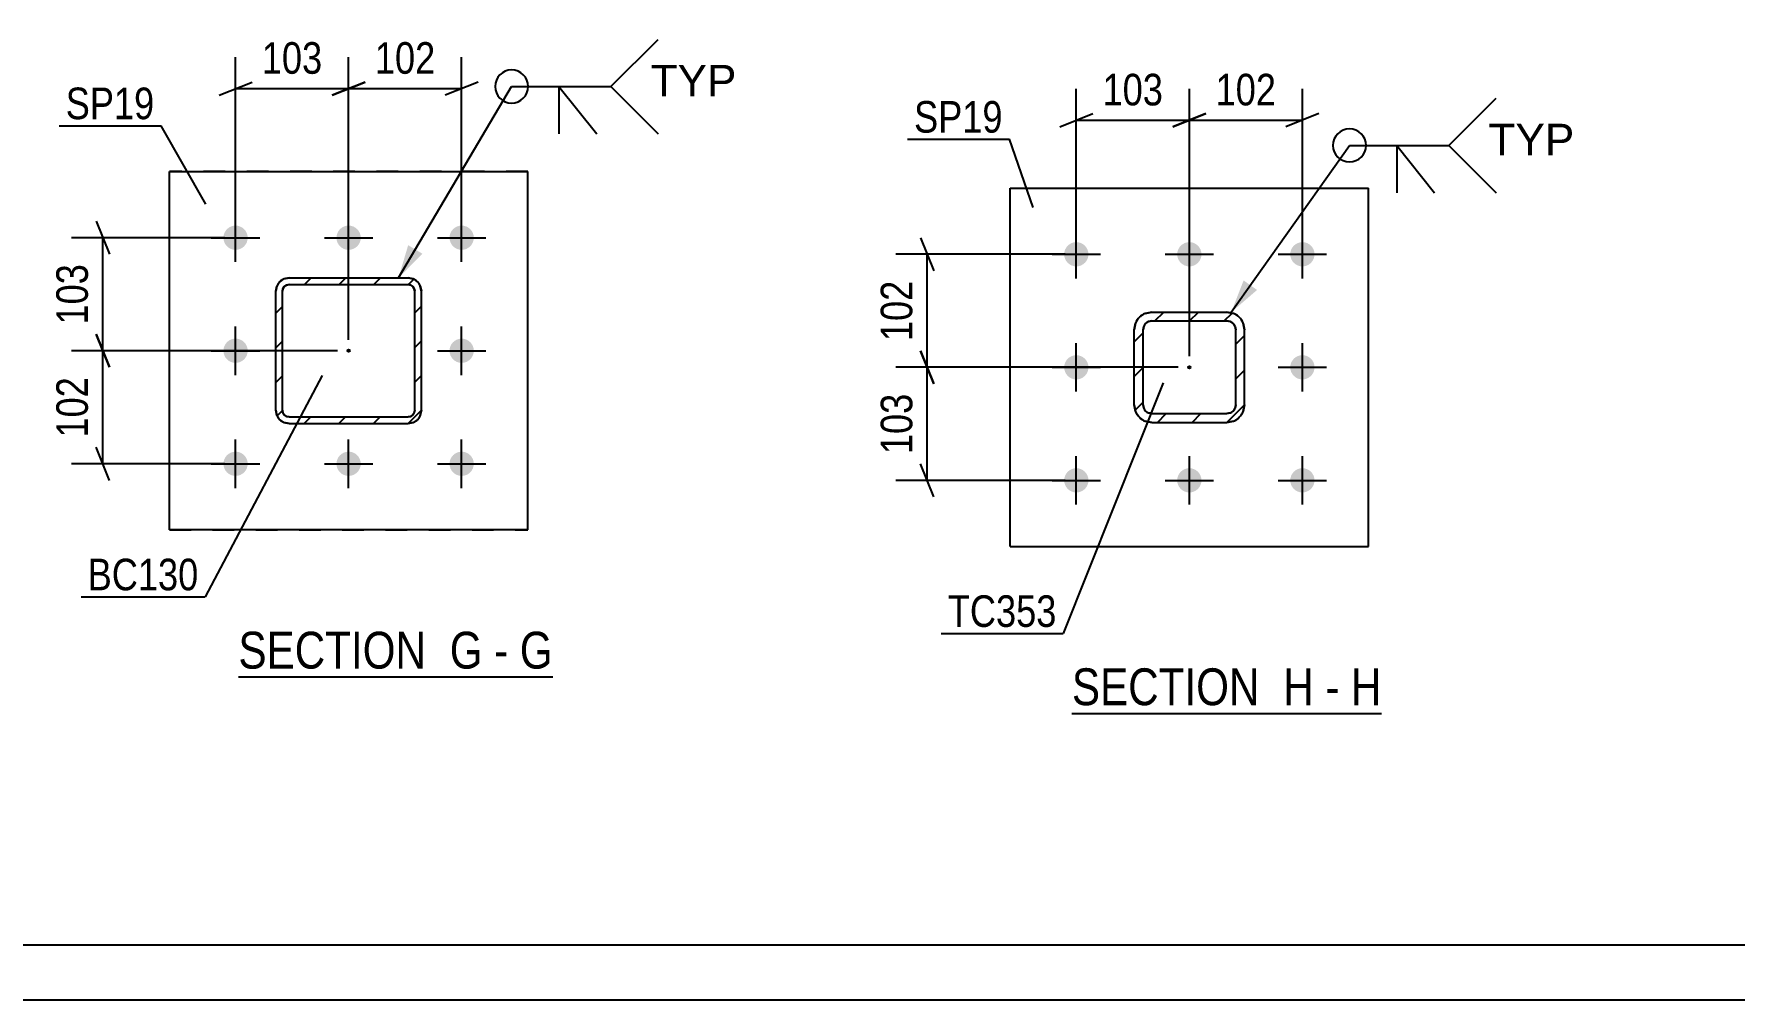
# Model space of a CAD drawing. Header units: millimetres. Extents: x -76 to 765, y -395 to 199.
# Drawn here: x 137.3 to 291.4, y -395 to -307.4 of the extents above; entities that cross this region are included whole.
import ezdxf

# ---------------------------------------------------------------- set-up
doc = ezdxf.new("R2010")
doc.units = ezdxf.units.MM
doc.linetypes.add('DXK_LINE_DOT2', pattern=[3.9198, 1.9599, -1.9599])
doc.linetypes.add('DXK_LINE_DOT3', pattern=[5.9187, 2.979, -0.9799, 0.9799, -0.9799])
doc.styles.add('Arial', font='ARIAL.TTF', dxfattribs={"height": 0.2})
doc.styles.add('Arial Narrow', font='ARIALN.TTF', dxfattribs={"height": 0.2})

# ---------------------------------------------------------------- blocks, each defined once
blk = doc.blocks.new('Unknown-761551795-1132')
at = {"color": 5, "linetype": 'Continuous'}
for p, q in [((-71.05, -390), (759.95, -390)), ((-76.05, -395), (764.95, -395))]:
    blk.add_line(p, q, dxfattribs=at)
blk = doc.blocks.new('Unknown-761551795-12 - 6754')
at = {"color": 6, "linetype": 'Continuous'}
blk.add_line((155.81, -365.7), (184.31, -365.7), dxfattribs=at)
at = {"color": 0, "linetype": 'Continuous'}
for points in [[(173.92, -364.95), (173.92, -361.45), (155.81, -361.45), (155.81, -364.95)], [(177.95, -364.95), (177.95, -361.45), (174.97, -361.45), (174.97, -364.95)], [(180.27, -364.95), (180.27, -361.45), (179, -361.45), (179, -364.95)], [(184.31, -364.95), (184.31, -361.45), (181.32, -361.45), (181.32, -364.95)]]:
    blk.add_wipeout(points, dxfattribs=at)
at = {"color": 7, "linetype": 'Continuous', "style": 'Arial Narrow'}
for s, p in [('SECTION ', (155.81, -364.95)), ('G', (174.97, -364.95)), ('G', (181.32, -364.95)), ('-', (179, -364.95))]:
    blk.add_text(s, height=3.34, dxfattribs=at).set_placement(p)
blk = doc.blocks.new('Unknown-761551795-14 - 6543')
at = {"color": 6, "linetype": 'Continuous'}
blk.add_line((231.38, -369.02), (259.45, -369.02), dxfattribs=at)
at = {"color": 0, "linetype": 'Continuous'}
for points in [[(249.49, -368.27), (249.49, -364.77), (231.38, -364.77), (231.38, -368.27)], [(253.31, -368.27), (253.31, -364.77), (250.54, -364.77), (250.54, -368.27)], [(255.63, -368.27), (255.63, -364.77), (254.36, -364.77), (254.36, -368.27)], [(259.45, -368.27), (259.45, -364.77), (256.68, -364.77), (256.68, -368.27)]]:
    blk.add_wipeout(points, dxfattribs=at)
at = {"color": 7, "linetype": 'Continuous', "style": 'Arial Narrow'}
for s, p in [('SECTION ', (231.38, -368.27)), ('H', (250.54, -368.27)), ('H', (256.68, -368.27)), ('-', (254.36, -368.27))]:
    blk.add_text(s, height=3.34, dxfattribs=at).set_placement(p)
blk = doc.blocks.new('Bolt-761551795-6759 - 6754')
at = {"linetype": 'Continuous'}
for points in [[(155.55, -324.78, -1), (155.55, -326.98, -1)], [(165.8, -324.78, -1), (165.8, -326.98, -1)], [(176.05, -324.78, -1), (176.05, -326.98, -1)], [(155.55, -335.03, -1), (155.55, -337.23, -1)], [(176.05, -335.03, -1), (176.05, -337.23, -1)], [(155.55, -345.28, -1), (155.55, -347.48, -1)], [(165.8, -345.28, -1), (165.8, -347.48, -1)], [(176.05, -345.28, -1), (176.05, -347.48, -1)]]:
    blk.add_hatch(color=1, dxfattribs=at).paths.add_polyline_path(points)
at = {"color": 1, "linetype": 'Continuous'}
for p, q in [((155.55, -328.08), (155.55, -323.68)), ((165.8, -328.08), (165.8, -323.68)), ((176.05, -328.08), (176.05, -323.68)), ((153.35, -325.88), (157.75, -325.88)), ((163.6, -325.88), (168, -325.88)), ((173.85, -325.88), (178.25, -325.88)), ((155.55, -338.33), (155.55, -333.93)), ((176.05, -338.33), (176.05, -333.93)), ((153.35, -336.13), (157.75, -336.13)), ((173.85, -336.13), (178.25, -336.13)), ((155.55, -348.58), (155.55, -344.18)), ((165.8, -348.58), (165.8, -344.18)), ((176.05, -348.58), (176.05, -344.18)), ((153.35, -346.38), (157.75, -346.38)), ((163.6, -346.38), (168, -346.38)), ((173.85, -346.38), (178.25, -346.38))]:
    blk.add_line(p, q, dxfattribs=at)
blk = doc.blocks.new('Part-761551795-6802 - 6754')
at = {"color": 2, "linetype": 'Continuous'}
for p, q in [((149.55, -352.38), (149.55, -319.88)), ((149.55, -319.88), (182.05, -319.88)), ((182.05, -352.38), (182.05, -319.88)), ((182.05, -352.38), (149.55, -352.38))]:
    blk.add_line(p, q, dxfattribs=at)
at = {"color": 7, "linetype": 'DXK_LINE_DOT2'}
for p, q in [((182.05, -319.88), (149.55, -319.88)), ((149.55, -352.38), (182.05, -352.38))]:
    blk.add_line(p, q, dxfattribs=at)
blk = doc.blocks.new('Part-761551795-6835 - 6754')
at = {"linetype": 'Continuous'}
h = blk.add_hatch(dxfattribs=at)
h.set_pattern_fill('', scale=0.7, style=0, pattern_type=0)
h.set_pattern_definition([(45, (171.1957, -342.7287), (-1.57154, 1.57154), [])])
h.paths.add_polyline_path([(160.4, -342.73), (171.2, -342.73), (171.65, -342.64), (172.04, -342.38), (172.3, -341.99), (172.4, -341.53), (172.4, -330.73), (172.3, -330.27), (172.04, -329.88), (171.65, -329.62), (171.2, -329.53), (160.4, -329.53), (159.94, -329.62), (159.55, -329.88), (159.29, -330.27), (159.2, -330.73), (159.2, -341.53), (159.29, -341.99), (159.55, -342.38), (159.94, -342.64)])
h.paths.add_polyline_path([(159.84, -341.76), (159.8, -341.53), (159.8, -330.73), (159.84, -330.5), (159.97, -330.3), (160.17, -330.17), (160.4, -330.13), (171.2, -330.13), (171.43, -330.17), (171.62, -330.3), (171.75, -330.5), (171.8, -330.73), (171.8, -341.53), (171.75, -341.76), (171.62, -341.95), (171.43, -342.08), (171.2, -342.13), (160.4, -342.13), (160.17, -342.08), (159.97, -341.95)])
blk.add_hatch(color=30, dxfattribs=at).paths.add_polyline_path([(165.8, -336.23, -1), (165.8, -336.03, -1)])
at = {"color": 7, "linetype": 'DXK_LINE_DOT2'}
for p, q in [((159.94, -329.62), (160.4, -329.53)), ((160.4, -329.53), (171.2, -329.53)), ((171.2, -329.53), (171.65, -329.62)), ((159.2, -330.73), (159.29, -330.27)), ((159.2, -341.53), (159.2, -330.73)), ((159.84, -330.5), (159.8, -330.73)), ((159.8, -341.53), (159.8, -330.73)), ((159.97, -330.3), (159.84, -330.5)), ((160.17, -330.17), (159.97, -330.3)), ((160.4, -330.13), (160.17, -330.17)), ((160.4, -330.13), (171.2, -330.13)), ((171.43, -330.17), (171.2, -330.13)), ((171.62, -330.3), (171.43, -330.17)), ((171.75, -330.5), (171.62, -330.3)), ((171.8, -330.73), (171.75, -330.5)), ((171.8, -341.53), (171.8, -330.73)), ((172.3, -330.27), (172.4, -330.73)), ((172.4, -341.53), (172.4, -330.73)), ((159.29, -341.99), (159.2, -341.53)), ((159.8, -341.53), (159.84, -341.76)), ((159.84, -341.76), (159.97, -341.95)), ((159.97, -341.95), (160.17, -342.08)), ((160.17, -342.08), (160.4, -342.13)), ((160.4, -342.13), (171.2, -342.13)), ((171.2, -342.13), (171.43, -342.08)), ((171.43, -342.08), (171.62, -341.95)), ((171.62, -341.95), (171.75, -341.76)), ((171.75, -341.76), (171.8, -341.53)), ((172.4, -341.53), (172.3, -341.99)), ((160.4, -342.73), (159.94, -342.64)), ((160.4, -342.73), (171.2, -342.73)), ((171.65, -342.64), (171.2, -342.73))]:
    blk.add_line(p, q, dxfattribs=at)
at = {"color": 2, "linetype": 'Continuous'}
for p, q in [((160.4, -329.53), (159.94, -329.62)), ((160.4, -329.53), (160.4, -329.53)), ((160.4, -329.53), (171.2, -329.53)), ((171.2, -329.53), (171.2, -329.53)), ((171.65, -329.62), (171.2, -329.53)), ((159.29, -330.27), (159.2, -330.73)), ((159.2, -330.73), (159.2, -330.73)), ((159.2, -341.53), (159.2, -330.73)), ((159.8, -330.73), (159.84, -330.5)), ((159.8, -330.73), (159.8, -330.73)), ((159.8, -341.53), (159.8, -330.73)), ((159.84, -330.5), (159.97, -330.3)), ((159.97, -330.3), (160.17, -330.17)), ((160.17, -330.17), (160.4, -330.13)), ((160.4, -330.13), (160.4, -330.13)), ((160.4, -330.13), (171.2, -330.13)), ((171.2, -330.13), (171.2, -330.13)), ((171.2, -330.13), (171.43, -330.17)), ((171.43, -330.17), (171.62, -330.3)), ((171.62, -330.3), (171.75, -330.5)), ((171.75, -330.5), (171.8, -330.73)), ((171.8, -330.73), (171.8, -330.73)), ((171.8, -341.53), (171.8, -330.73)), ((172.4, -330.73), (172.3, -330.27)), ((172.4, -330.73), (172.4, -330.73)), ((172.4, -341.53), (172.4, -330.73)), ((159.2, -341.53), (159.2, -341.53)), ((159.2, -341.53), (159.29, -341.99)), ((159.8, -341.53), (159.8, -341.53)), ((159.84, -341.76), (159.8, -341.53)), ((159.97, -341.95), (159.84, -341.76)), ((160.17, -342.08), (159.97, -341.95)), ((160.4, -342.13), (160.17, -342.08)), ((160.4, -342.13), (160.4, -342.13)), ((160.4, -342.13), (171.2, -342.13)), ((171.43, -342.08), (171.2, -342.13)), ((171.2, -342.13), (171.2, -342.13)), ((171.62, -341.95), (171.43, -342.08)), ((171.75, -341.76), (171.62, -341.95)), ((171.8, -341.53), (171.75, -341.76)), ((171.8, -341.53), (171.8, -341.53)), ((172.3, -341.99), (172.4, -341.53)), ((172.4, -341.53), (172.4, -341.53)), ((159.94, -342.64), (160.4, -342.73)), ((160.4, -342.73), (160.4, -342.73)), ((160.4, -342.73), (171.2, -342.73)), ((171.2, -342.73), (171.65, -342.64)), ((171.2, -342.73), (171.2, -342.73))]:
    blk.add_line(p, q, dxfattribs=at)
at = {"color": 7, "linetype": 'DXK_LINE_DOT3'}
blk.add_line((165.8, -336.13), (165.8, -336.13), dxfattribs=at)
at = {"color": 30, "linetype": 'DXK_LINE_DOT3'}
blk.add_line((165.8, -336.13), (165.8, -336.13), dxfattribs=at)
at = {"color": 30, "linetype": 'Continuous'}
blk.add_circle((165.8, -336.13), 0.1, dxfattribs=at)
at = {"color": 7, "linetype": 'DXK_LINE_DOT2'}
for centre, start, end in [((160.4, -330.73), 112.5, 157.5), ((171.2, -330.73), 22.5, 67.5), ((160.4, -341.53), 202.5, 247.5), ((171.2, -341.53), 292.5, 337.5)]:
    blk.add_arc(centre, 1.2, start, end, dxfattribs=at)
at = {"color": 2, "linetype": 'Continuous'}
for centre, start, end in [((160.4, -330.73), 112.5, 157.5), ((171.2, -330.73), 22.5, 67.5), ((160.4, -341.53), 202.5, 247.5), ((171.2, -341.53), 292.5, 337.5)]:
    blk.add_arc(centre, 1.2, start, end, dxfattribs=at)
blk = doc.blocks.new('Part-761551795-6653 - 6543')
at = {"color": 2, "linetype": 'Continuous'}
for p, q in [((225.78, -353.88), (225.78, -321.38)), ((225.78, -321.38), (258.28, -321.38)), ((258.28, -353.88), (258.28, -321.38)), ((225.78, -353.88), (258.28, -353.88))]:
    blk.add_line(p, q, dxfattribs=at)
blk = doc.blocks.new('Bolt-761551795-6585 - 6543')
at = {"linetype": 'Continuous'}
for points in [[(231.78, -326.28, -1), (231.78, -328.48, -1)], [(242.03, -326.28, -1), (242.03, -328.48, -1)], [(252.28, -326.28, -1), (252.28, -328.48, -1)], [(231.78, -336.53, -1), (231.78, -338.73, -1)], [(252.28, -336.53, -1), (252.28, -338.73, -1)], [(231.78, -346.78, -1), (231.78, -348.98, -1)], [(242.03, -346.78, -1), (242.03, -348.98, -1)], [(252.28, -346.78, -1), (252.28, -348.98, -1)]]:
    blk.add_hatch(color=1, dxfattribs=at).paths.add_polyline_path(points)
at = {"color": 1, "linetype": 'Continuous'}
for p, q in [((231.78, -329.58), (231.78, -325.18)), ((242.03, -329.58), (242.03, -325.18)), ((252.28, -329.58), (252.28, -325.18)), ((229.58, -327.38), (233.98, -327.38)), ((239.83, -327.38), (244.23, -327.38)), ((250.08, -327.38), (254.48, -327.38)), ((231.78, -339.83), (231.78, -335.43)), ((252.28, -339.83), (252.28, -335.43)), ((229.58, -337.63), (233.98, -337.63)), ((250.08, -337.63), (254.48, -337.63)), ((231.78, -350.08), (231.78, -345.68)), ((242.03, -350.08), (242.03, -345.68)), ((252.28, -350.08), (252.28, -345.68)), ((229.58, -347.88), (233.98, -347.88)), ((239.83, -347.88), (244.23, -347.88)), ((250.08, -347.88), (254.48, -347.88))]:
    blk.add_line(p, q, dxfattribs=at)
blk = doc.blocks.new('Part-761551795-6623 - 6543')
at = {"linetype": 'Continuous'}
h = blk.add_hatch(dxfattribs=at)
h.set_pattern_fill('', scale=0.7, style=0, pattern_type=0)
h.set_pattern_definition([(45, (245.4272, -342.6296), (-1.57154, 1.57154), [])])
h.paths.add_polyline_path([(238.63, -342.63), (245.43, -342.63), (246.04, -342.51), (246.56, -342.16), (246.91, -341.64), (247.03, -341.03), (247.03, -334.23), (246.91, -333.62), (246.56, -333.1), (246.04, -332.75), (245.43, -332.63), (238.63, -332.63), (238.01, -332.75), (237.5, -333.1), (237.15, -333.62), (237.03, -334.23), (237.03, -341.03), (237.15, -341.64), (237.5, -342.16), (238.01, -342.51)])
h.paths.add_polyline_path([(237.89, -341.34), (237.83, -341.03), (237.83, -334.23), (237.89, -333.92), (238.06, -333.66), (238.32, -333.49), (238.63, -333.43), (245.43, -333.43), (245.73, -333.49), (245.99, -333.66), (246.17, -333.92), (246.23, -334.23), (246.23, -341.03), (246.17, -341.34), (245.99, -341.6), (245.73, -341.77), (245.43, -341.83), (238.63, -341.83), (238.32, -341.77), (238.06, -341.6)])
blk.add_hatch(color=30, dxfattribs=at).paths.add_polyline_path([(242.03, -337.73, -1), (242.03, -337.53, -1)])
at = {"color": 7, "linetype": 'DXK_LINE_DOT2'}
for p, q in [((238.01, -332.75), (238.63, -332.63)), ((238.63, -332.63), (245.43, -332.63)), ((245.43, -332.63), (246.04, -332.75)), ((237.03, -334.23), (237.15, -333.62)), ((237.03, -341.03), (237.03, -334.23)), ((237.89, -333.92), (237.83, -334.23)), ((237.83, -341.03), (237.83, -334.23)), ((238.63, -333.43), (238.32, -333.49)), ((238.63, -333.43), (245.43, -333.43)), ((245.73, -333.49), (245.43, -333.43)), ((246.23, -334.23), (246.17, -333.92)), ((246.23, -341.03), (246.23, -334.23)), ((246.91, -333.62), (247.03, -334.23)), ((247.03, -341.03), (247.03, -334.23)), ((237.15, -341.64), (237.03, -341.03)), ((237.83, -341.03), (237.89, -341.34)), ((238.32, -341.77), (238.63, -341.83)), ((238.63, -341.83), (245.43, -341.83)), ((245.43, -341.83), (245.73, -341.77)), ((246.17, -341.34), (246.23, -341.03)), ((247.03, -341.03), (246.91, -341.64)), ((238.63, -342.63), (238.01, -342.51)), ((238.63, -342.63), (245.43, -342.63)), ((246.04, -342.51), (245.43, -342.63))]:
    blk.add_line(p, q, dxfattribs=at)
at = {"color": 2, "linetype": 'Continuous'}
for p, q in [((238.63, -332.63), (238.01, -332.75)), ((238.63, -332.63), (245.43, -332.63)), ((246.04, -332.75), (245.43, -332.63)), ((237.15, -333.62), (237.03, -334.23)), ((237.03, -341.03), (237.03, -334.23)), ((237.83, -334.23), (237.89, -333.92)), ((237.83, -341.03), (237.83, -334.23)), ((238.32, -333.49), (238.63, -333.43)), ((238.63, -333.43), (245.43, -333.43)), ((245.43, -333.43), (245.73, -333.49)), ((246.17, -333.92), (246.23, -334.23)), ((246.23, -341.03), (246.23, -334.23)), ((247.03, -334.23), (246.91, -333.62)), ((247.03, -341.03), (247.03, -334.23)), ((237.03, -341.03), (237.15, -341.64)), ((237.89, -341.34), (237.83, -341.03)), ((238.63, -341.83), (238.32, -341.77)), ((238.63, -341.83), (245.43, -341.83)), ((245.73, -341.77), (245.43, -341.83)), ((246.23, -341.03), (246.17, -341.34)), ((246.91, -341.64), (247.03, -341.03)), ((238.01, -342.51), (238.63, -342.63)), ((238.63, -342.63), (245.43, -342.63)), ((245.43, -342.63), (246.04, -342.51))]:
    blk.add_line(p, q, dxfattribs=at)
at = {"color": 7, "linetype": 'DXK_LINE_DOT3'}
blk.add_line((242.03, -337.63), (242.03, -337.63), dxfattribs=at)
at = {"color": 30, "linetype": 'DXK_LINE_DOT3'}
blk.add_line((242.03, -337.63), (242.03, -337.63), dxfattribs=at)
at = {"color": 30, "linetype": 'Continuous'}
blk.add_circle((242.03, -337.63), 0.1, dxfattribs=at)
at = {"color": 7, "linetype": 'DXK_LINE_DOT2'}
for centre, radius, start, end in [((238.63, -334.23), 1.6, 112.5, 157.5), ((245.43, -334.23), 1.6, 22.5, 67.5), ((238.63, -334.23), 0.8, 112.5, 157.5), ((245.43, -334.23), 0.8, 22.5, 67.5), ((238.63, -341.03), 1.6, 202.5, 247.5), ((238.63, -341.03), 0.8, 202.5, 247.5), ((245.43, -341.03), 0.8, 292.5, 337.5), ((245.43, -341.03), 1.6, 292.5, 337.5)]:
    blk.add_arc(centre, radius, start, end, dxfattribs=at)
at = {"color": 2, "linetype": 'Continuous'}
for centre, radius, start, end in [((238.63, -334.23), 1.6, 112.5, 157.5), ((245.43, -334.23), 1.6, 22.5, 67.5), ((238.63, -334.23), 0.8, 112.5, 157.5), ((245.43, -334.23), 0.8, 22.5, 67.5), ((238.63, -341.03), 1.6, 202.5, 247.5), ((238.63, -341.03), 0.8, 202.5, 247.5), ((245.43, -341.03), 0.8, 292.5, 337.5), ((245.43, -341.03), 1.6, 292.5, 337.5)]:
    blk.add_arc(centre, radius, start, end, dxfattribs=at)
blk = doc.blocks.new('StraightDimension-761551795-20961 - 6754')
at = {"color": 7, "linetype": 'Continuous'}
for p, q in [((165.8, -335.13), (165.8, -309.51)), ((176.05, -324.88), (176.05, -309.51)), ((164.3, -312.96), (167.3, -311.76)), ((165.8, -312.36), (176.05, -312.36)), ((177.55, -311.76), (174.55, -312.96))]:
    blk.add_line(p, q, dxfattribs=at)
at = {"color": 0}
blk.add_wipeout([(174.26, -311.61), (174.26, -307.41), (167.58, -307.41), (167.58, -311.61)], dxfattribs=at)
at = {"color": 3, "style": 'Arial Narrow'}
blk.add_text('102', height=2.863, dxfattribs=at).set_placement((168.18, -311.01))
blk = doc.blocks.new('StraightDimension-761551795-20962 - 6754')
at = {"color": 7, "linetype": 'Continuous'}
for p, q in [((155.55, -324.88), (155.55, -309.51)), ((165.8, -335.13), (165.8, -309.51)), ((154.05, -312.96), (157.05, -311.76)), ((155.55, -312.36), (165.8, -312.36)), ((167.3, -311.76), (164.3, -312.96))]:
    blk.add_line(p, q, dxfattribs=at)
at = {"color": 0}
blk.add_wipeout([(164.01, -311.61), (164.01, -307.41), (157.33, -307.41), (157.33, -311.61)], dxfattribs=at)
at = {"color": 3, "style": 'Arial Narrow'}
blk.add_text('103', height=2.863, dxfattribs=at).set_placement((157.93, -311.01))
blk = doc.blocks.new('StraightDimension-761551795-20980 - 6754')
at = {"color": 7, "linetype": 'Continuous'}
for p, q in [((142.91, -324.38), (144.11, -327.38)), ((154.55, -325.88), (140.66, -325.88)), ((143.51, -336.13), (143.51, -325.88)), ((144.11, -337.63), (142.91, -334.63)), ((164.8, -336.13), (140.66, -336.13))]:
    blk.add_line(p, q, dxfattribs=at)
at = {"color": 0}
blk.add_wipeout([(142.76, -327.66), (138.56, -327.66), (138.56, -334.35), (142.76, -334.35)], dxfattribs=at)
at = {"color": 3, "style": 'Arial Narrow'}
blk.add_text('103', height=2.863, rotation=90.0002, dxfattribs=at).set_placement((142.16, -333.75))
blk = doc.blocks.new('StraightDimension-761551795-20981 - 6754')
at = {"color": 7, "linetype": 'Continuous'}
for p, q in [((142.91, -334.63), (144.11, -337.63)), ((164.8, -336.13), (140.66, -336.13)), ((143.51, -346.38), (143.51, -336.13)), ((144.11, -347.88), (142.91, -344.88)), ((154.55, -346.38), (140.66, -346.38))]:
    blk.add_line(p, q, dxfattribs=at)
at = {"color": 0}
blk.add_wipeout([(142.76, -337.91), (138.56, -337.91), (138.56, -344.6), (142.76, -344.6)], dxfattribs=at)
at = {"color": 3, "style": 'Arial Narrow'}
blk.add_text('102', height=2.863, rotation=90.0002, dxfattribs=at).set_placement((142.16, -344))
blk = doc.blocks.new('StraightDimension-761551795-21101 - 6543')
at = {"color": 7, "linetype": 'Continuous'}
for p, q in [((217.66, -325.88), (218.86, -328.88)), ((230.78, -327.38), (215.41, -327.38)), ((218.26, -337.63), (218.26, -327.38)), ((218.86, -339.13), (217.66, -336.13)), ((241.03, -337.63), (215.41, -337.63))]:
    blk.add_line(p, q, dxfattribs=at)
at = {"color": 0}
blk.add_wipeout([(217.51, -329.16), (213.31, -329.16), (213.31, -335.85), (217.51, -335.85)], dxfattribs=at)
at = {"color": 3, "style": 'Arial Narrow'}
blk.add_text('102', height=2.863, rotation=90.0002, dxfattribs=at).set_placement((216.91, -335.25))
blk = doc.blocks.new('StraightDimension-761551795-21102 - 6543')
at = {"color": 7, "linetype": 'Continuous'}
for p, q in [((217.66, -336.13), (218.86, -339.13)), ((241.03, -337.63), (215.41, -337.63)), ((218.26, -347.88), (218.26, -337.63)), ((218.86, -349.38), (217.66, -346.38)), ((230.78, -347.88), (215.41, -347.88))]:
    blk.add_line(p, q, dxfattribs=at)
at = {"color": 0}
blk.add_wipeout([(217.51, -339.41), (213.31, -339.41), (213.31, -346.1), (217.51, -346.1)], dxfattribs=at)
at = {"color": 3, "style": 'Arial Narrow'}
blk.add_text('103', height=2.863, rotation=90.0002, dxfattribs=at).set_placement((216.91, -345.5))
blk = doc.blocks.new('StraightDimension-761551795-21131 - 6543')
at = {"color": 7, "linetype": 'Continuous'}
for p, q in [((242.03, -336.63), (242.03, -312.38)), ((252.28, -326.38), (252.28, -312.38)), ((240.53, -315.83), (243.53, -314.63)), ((242.03, -315.23), (252.28, -315.23)), ((253.78, -314.63), (250.78, -315.83))]:
    blk.add_line(p, q, dxfattribs=at)
at = {"color": 0}
blk.add_wipeout([(250.49, -314.48), (250.49, -310.28), (243.81, -310.28), (243.81, -314.48)], dxfattribs=at)
at = {"color": 3, "style": 'Arial Narrow'}
blk.add_text('102', height=2.863, dxfattribs=at).set_placement((244.41, -313.88))
blk = doc.blocks.new('StraightDimension-761551795-21132 - 6543')
at = {"color": 7, "linetype": 'Continuous'}
for p, q in [((231.78, -326.38), (231.78, -312.38)), ((242.03, -336.63), (242.03, -312.38)), ((230.28, -315.83), (233.28, -314.63)), ((231.78, -315.23), (242.03, -315.23)), ((243.53, -314.63), (240.53, -315.83))]:
    blk.add_line(p, q, dxfattribs=at)
at = {"color": 0}
blk.add_wipeout([(240.24, -314.48), (240.24, -310.28), (233.56, -310.28), (233.56, -314.48)], dxfattribs=at)
at = {"color": 3, "style": 'Arial Narrow'}
blk.add_text('103', height=2.863, dxfattribs=at).set_placement((234.16, -313.88))
blk = doc.blocks.new('Mark-761551795-6798 - 6754')
at = {"color": 0}
blk.add_wipeout([(148.19, -315.13), (148.19, -312.13), (140.15, -312.13), (140.15, -315.13)], dxfattribs=at)
blk.add_wipeout([(148.19, -315.13), (148.19, -312.13), (140.15, -312.13), (140.15, -315.13)], dxfattribs=at)
at = {"color": 30, "linetype": 'Continuous'}
for p in [(139.55, -315.73), (152.86, -322.85)]:
    blk.add_line(p, (148.79, -315.73), dxfattribs=at)
at = {"color": 3, "style": 'Arial Narrow'}
blk.add_text('SP19', height=2.863, dxfattribs=at).set_placement((140.15, -315.13))
blk = doc.blocks.new('Mark-761551795-6831 - 6754')
at = {"color": 0}
blk.add_wipeout([(152.19, -357.85), (152.19, -354.85), (142.14, -354.85), (142.14, -357.85)], dxfattribs=at)
blk.add_wipeout([(152.19, -357.85), (152.19, -354.85), (142.14, -354.85), (142.14, -357.85)], dxfattribs=at)
at = {"color": 30, "linetype": 'Continuous'}
for p in [(163.4, -338.38), (141.54, -358.45)]:
    blk.add_line(p, (152.79, -358.45), dxfattribs=at)
at = {"color": 3, "style": 'Arial Narrow'}
blk.add_text('BC130', height=2.863, dxfattribs=at).set_placement((142.14, -357.85))
blk = doc.blocks.new('WeldMark-761551795-21002 - 6754')
at = {"linetype": 'Continuous'}
blk.add_hatch(color=30, dxfattribs=at).paths.add_polyline_path([(172.49, -327.33), (170.32, -329.53), (171.2, -326.56)])
at = {"color": 30, "linetype": 'Continuous'}
for p, q in [((170.32, -329.53), (180.58, -312.17)), ((180.58, -312.17), (189.58, -312.17))]:
    blk.add_line(p, q, dxfattribs=at)
at = {"color": 3, "linetype": 'Continuous'}
for q in [(188.3, -316.46), (184.87, -316.46)]:
    blk.add_line((184.87, -312.17), q, dxfattribs=at)
for start, end in [(90, 270), (270, 90)]:
    blk.add_arc((180.58, -312.17), 1.5, start, end, dxfattribs=at)
at = {"color": 0, "linetype": 'Continuous'}
blk.add_wipeout([(200.96, -313.07), (200.96, -310.07), (193.18, -310.07), (193.18, -313.07)], dxfattribs=at)
blk.add_wipeout([(200.96, -313.07), (200.96, -310.07), (193.18, -310.07), (193.18, -313.07)], dxfattribs=at)
at = {"color": 3, "linetype": 'Continuous'}
for q in [(193.87, -307.89), (193.87, -316.46)]:
    blk.add_line((189.58, -312.17), q, dxfattribs=at)
at = {"color": 3, "linetype": 'Continuous', "style": 'Arial'}
blk.add_text('TYP', height=2.865, dxfattribs=at).set_placement((193.18, -313.07))
blk = doc.blocks.new('WeldMark-761551795-6740 - 6543')
at = {"linetype": 'Continuous'}
blk.add_hatch(color=30, dxfattribs=at).paths.add_polyline_path([(248.17, -330.62), (245.83, -332.63), (246.95, -329.75)])
at = {"color": 30, "linetype": 'Continuous'}
for p, q in [((245.83, -332.63), (256.55, -317.51)), ((256.55, -317.51), (265.55, -317.51))]:
    blk.add_line(p, q, dxfattribs=at)
at = {"color": 3, "linetype": 'Continuous'}
for q in [(264.27, -321.8), (260.84, -321.8)]:
    blk.add_line((260.84, -317.51), q, dxfattribs=at)
for start, end in [(90, 270), (270, 90)]:
    blk.add_arc((256.55, -317.51), 1.5, start, end, dxfattribs=at)
at = {"color": 0, "linetype": 'Continuous'}
blk.add_wipeout([(276.93, -318.41), (276.93, -315.41), (269.15, -315.41), (269.15, -318.41)], dxfattribs=at)
blk.add_wipeout([(276.93, -318.41), (276.93, -315.41), (269.15, -315.41), (269.15, -318.41)], dxfattribs=at)
at = {"color": 3, "linetype": 'Continuous'}
for q in [(269.84, -313.23), (269.84, -321.8)]:
    blk.add_line((265.55, -317.51), q, dxfattribs=at)
at = {"color": 3, "linetype": 'Continuous', "style": 'Arial'}
blk.add_text('TYP', height=2.865, dxfattribs=at).set_placement((269.15, -318.41))
blk = doc.blocks.new('Mark-761551795-6649 - 6543')
at = {"color": 0}
blk.add_wipeout([(225.11, -316.35), (225.11, -313.35), (217.07, -313.35), (217.07, -316.35)], dxfattribs=at)
blk.add_wipeout([(225.11, -316.35), (225.11, -313.35), (217.07, -313.35), (217.07, -316.35)], dxfattribs=at)
at = {"color": 30, "linetype": 'Continuous'}
for p in [(216.47, -316.95), (227.88, -323.14)]:
    blk.add_line(p, (225.71, -316.95), dxfattribs=at)
at = {"color": 3, "style": 'Arial Narrow'}
blk.add_text('SP19', height=2.863, dxfattribs=at).set_placement((217.07, -316.35))
blk = doc.blocks.new('Mark-761551795-6619 - 6543')
at = {"color": 0}
blk.add_wipeout([(230, -361.17), (230, -358.17), (220.13, -358.17), (220.13, -361.17)], dxfattribs=at)
blk.add_wipeout([(230, -361.17), (230, -358.17), (220.13, -358.17), (220.13, -361.17)], dxfattribs=at)
at = {"color": 30, "linetype": 'Continuous'}
for p in [(239.65, -339.05), (219.53, -361.77)]:
    blk.add_line(p, (230.6, -361.77), dxfattribs=at)
at = {"color": 3, "style": 'Arial Narrow'}
blk.add_text('TC353', height=2.863, dxfattribs=at).set_placement((220.13, -361.17))

msp = doc.modelspace()

# ---------------------------------------------------------------- block references
for name in ['Unknown-761551795-1132', 'Part-761551795-6802 - 6754', 'Part-761551795-6653 - 6543', 'Bolt-761551795-6759 - 6754', 'Bolt-761551795-6585 - 6543', 'Part-761551795-6835 - 6754', 'Part-761551795-6623 - 6543']:
    msp.add_blockref(name, (0, 0))

# ---------------------------------------------------------------- next in the draw order: block references
for name in ['StraightDimension-761551795-20961 - 6754', 'Mark-761551795-6798 - 6754', 'Mark-761551795-6649 - 6543', 'StraightDimension-761551795-21101 - 6543', 'Unknown-761551795-12 - 6754', 'Unknown-761551795-14 - 6543']:
    msp.add_blockref(name, (0, 0))

# ---------------------------------------------------------------- next in the draw order: block references
for name in ['StraightDimension-761551795-20962 - 6754', 'WeldMark-761551795-21002 - 6754', 'StraightDimension-761551795-21102 - 6543']:
    msp.add_blockref(name, (0, 0))

# ---------------------------------------------------------------- next in the draw order: block references
for name in ['StraightDimension-761551795-21131 - 6543', 'StraightDimension-761551795-20980 - 6754', 'Mark-761551795-6619 - 6543']:
    msp.add_blockref(name, (0, 0))

# ---------------------------------------------------------------- next in the draw order: block references
for name in ['StraightDimension-761551795-21132 - 6543', 'WeldMark-761551795-6740 - 6543', 'StraightDimension-761551795-20981 - 6754']:
    msp.add_blockref(name, (0, 0))

# ---------------------------------------------------------------- next in the draw order: block references
msp.add_blockref('Mark-761551795-6831 - 6754', (0, 0))

doc.saveas('drawing.dxf')
